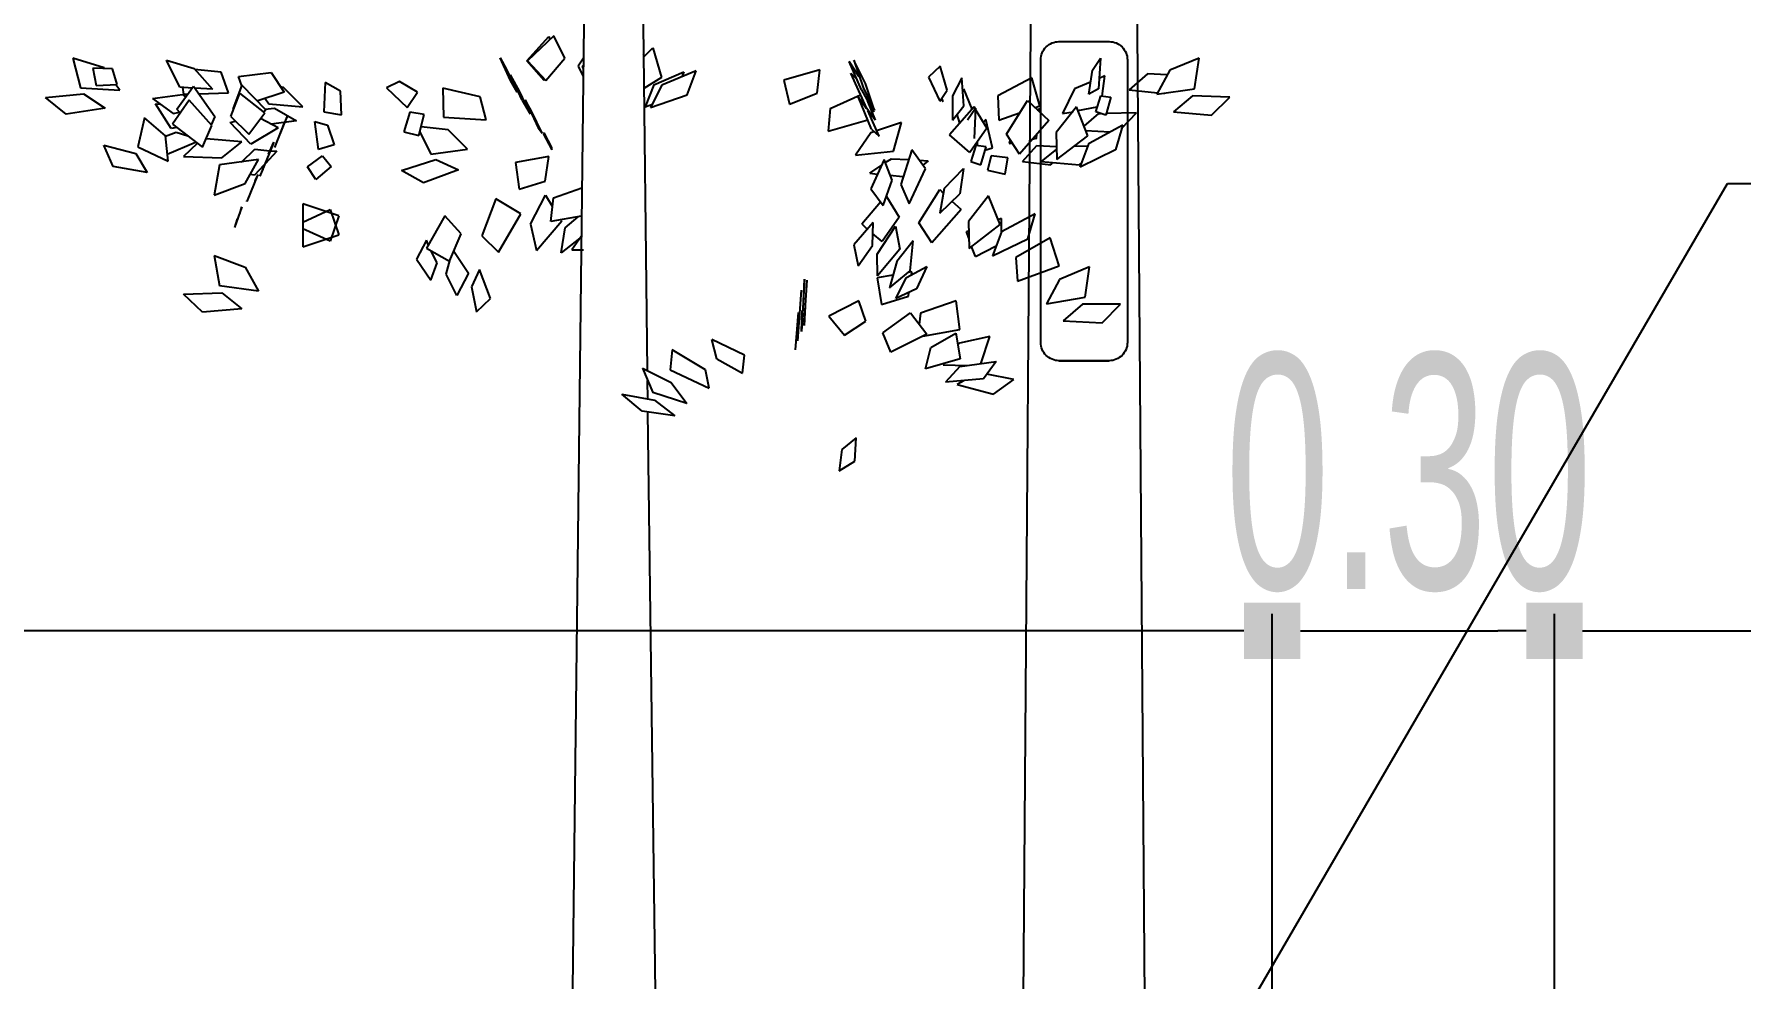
# Model space of a CAD drawing. Header units: millimetres. Extents: x 563079 to 571925, y 2063830 to 2067381.
# Drawn here: x 570791.57 to 570809.71, y 2066919.16 to 2066929.2 of the extents above; entities that cross this region are included whole.
import ezdxf

# ---------------------------------------------------------------- set-up
doc = ezdxf.new("R2010")
doc.units = ezdxf.units.MM
doc.header["$MEASUREMENT"] = 0
for name, color, linetype in [('CONGDOC', 4, 'Continuous'), ('MATCATDUONG', 8, 'Continuous'), ('MC', 7, 'Continuous'), ('SO', 48, 'Continuous')]:
    doc.layers.add(name, color=color, linetype=linetype)
doc.styles.add('CHUKICHTHUOC', font='', dxfattribs={"width": 0.7})
doc.styles.add('TIEUDE', font='', dxfattribs={"width": 0.8})
doc.styles.get('CHUKICHTHUOC').set_extended_font_data('.VnArial NarrowH')
doc.styles.get('TIEUDE').set_extended_font_data('.VnAvantH')
doc.dimstyles.new('DIM3', dxfattribs={"dimscale": 1.2, "dimtxt": 1.2, "dimasz": 0.4, "dimexe": 0, "dimexo": 0, "dimgap": 0.3, "dimtad": 1, "dimzin": 0, "dimdsep": 46, "dimtxsty": 'TIEUDE', "dimblk1": 'BOXFILLED', "dimblk2": 'BOXFILLED', "dimsah": 1, "dimcen": 0.09, "dimdle": 0.8, "dimclrd": 9, "dimclre": 9, "dimclrt": 7, "dimadec": 1, "dimazin": 0, "dimtfac": 1, "dimtmove": 2, "dimatfit": 3, "dimldrblk": 'BOXFILLED', "dimfxl": 1, "dimtolj": 1, "dimtzin": 0, "dimarcsym": 0})
doc.dimstyles.new('TNDH', dxfattribs={"dimscale": 0, "dimtxt": 2.5, "dimasz": 0.6, "dimexe": 0.18, "dimexo": 0.0625, "dimgap": 0.2, "dimtad": 1, "dimlfac": 0.1, "dimzin": 0, "dimdsep": 46, "dimtxsty": 'CHUKICHTHUOC', "dimblk": 'BOXFILLED', "dimcen": 0.09, "dimclrd": 8, "dimclre": 8, "dimclrt": 4, "dimadec": 0, "dimazin": 0, "dimtfac": 1, "dimtofl": 0, "dimtmove": 2, "dimatfit": 3, "dimfxl": 1, "dimtolj": 1, "dimtzin": 0, "dimarcsym": 2})

# ---------------------------------------------------------------- blocks, each defined once
blk = doc.blocks.new('_BoxFilled')
at = {"color": 0, "linetype": 'ByBlock', "lineweight": -2}
blk.add_line((-0.5, 0), (-1, 0), dxfattribs=at)
at = {"color": 0, "linetype": 'ByBlock'}
blk.add_solid([(-0.5, 0.5), (0.5, 0.5), (-0.5, -0.5), (0.5, -0.5)], dxfattribs=at)
blk = doc.blocks.new('*D130')
at = {"layer": 'CONGDOC', "color": 8, "linetype": 'Continuous', "lineweight": -2, "transparency": 16777216}
for p, q in [((570807.726, 2066918.5), (570807.726, 2066923.035)), ((570907.726, 2066918.062), (570907.726, 2066923.035)), ((570808.326, 2066922.855), (570907.126, 2066922.855))]:
    blk.add_line(p, q, dxfattribs=at)
at = {"layer": 'Defpoints', "color": 0, "linetype": 'Continuous', "transparency": 16777216}
for p in [(570907.726, 2066922.855), (570807.726, 2066918.437), (570907.726, 2066917.999)]:
    blk.add_point(p, dxfattribs=at)
at = {"layer": 'CONGDOC', "color": 8, "linetype": 'Continuous', "lineweight": -2, "transparency": 16777216, "xscale": 0.6, "yscale": 0.6, "zscale": 0.6, "rotation": 180}
blk.add_blockref('_BoxFilled', (570807.726, 2066922.855), dxfattribs=at)
at = {"layer": 'CONGDOC', "color": 8, "linetype": 'Continuous', "lineweight": -2, "transparency": 16777216, "xscale": 0.6, "yscale": 0.6, "zscale": 0.6}
blk.add_blockref('_BoxFilled', (570907.726, 2066922.855), dxfattribs=at)
at = {"layer": 'CONGDOC', "color": 4, "linetype": 'Continuous', "transparency": 16777216, "insert": (570857.726, 2066924.331), "char_height": 2.5, "attachment_point": 5, "style": 'CHUKICHTHUOC'}
blk.add_mtext('\\A1;10.00', dxfattribs=at)
blk = doc.blocks.new('*D132')
at = {"layer": 'CONGDOC', "color": 8, "linetype": 'Continuous', "lineweight": -2, "transparency": 16777216}
for p, q in [((570804.726, 2066918.672), (570804.726, 2066923.035)), ((570807.726, 2066918.672), (570807.726, 2066923.035)), ((570805.326, 2066922.855), (570807.126, 2066922.855))]:
    blk.add_line(p, q, dxfattribs=at)
at = {"layer": 'Defpoints', "color": 0, "linetype": 'Continuous', "transparency": 16777216}
for p in [(570807.726, 2066922.855), (570804.726, 2066918.61), (570807.726, 2066918.61)]:
    blk.add_point(p, dxfattribs=at)
at = {"layer": 'CONGDOC', "color": 8, "linetype": 'Continuous', "lineweight": -2, "transparency": 16777216, "xscale": 0.6, "yscale": 0.6, "zscale": 0.6, "rotation": 180}
blk.add_blockref('_BoxFilled', (570804.726, 2066922.855), dxfattribs=at)
at = {"layer": 'CONGDOC', "color": 8, "linetype": 'Continuous', "lineweight": -2, "transparency": 16777216, "xscale": 0.6, "yscale": 0.6, "zscale": 0.6}
blk.add_blockref('_BoxFilled', (570807.726, 2066922.855), dxfattribs=at)
at = {"layer": 'CONGDOC', "color": 4, "linetype": 'Continuous', "transparency": 16777216, "insert": (570806.176, 2066924.532), "char_height": 2.5, "attachment_point": 5, "style": 'CHUKICHTHUOC'}
blk.add_mtext('\\A1;0.30', dxfattribs=at)
blk = doc.blocks.new('DEN3')
at = {"layer": 'MATCATDUONG', "color": 222, "elevation": 1.582}
for points in [[(10945.718, 5254.759), (10945.148, 5329.777, -0.337838), (10960.652, 5350.568), (10973.241, 5353.472), (10972.96, 5354.523), (10959.336, 5351.477, 0.326638), (10943.702, 5330.861), (10943.126, 5254.759)], [(10943.887, 5268.37, -0.414214), (10943.498, 5268.759), (10943.498, 5274.787, -0.414214), (10943.887, 5275.176), (10944.957, 5275.176, -0.414214), (10945.346, 5274.787), (10945.346, 5268.759, -0.414214), (10944.957, 5268.37), (10943.887, 5268.37), (10944.957, 5268.37)]]:
    blk.add_lwpolyline(points, format="xyb", dxfattribs=at)
blk = doc.blocks.new('*D136')
at = {"layer": 'CONGDOC', "color": 8, "linetype": 'Continuous', "lineweight": -2, "transparency": 16777216}
for p, q in [((570747.726, 2066921.384), (570747.726, 2066923.035)), ((570804.726, 2066918.626), (570804.726, 2066923.035)), ((570804.126, 2066922.855), (570748.326, 2066922.855))]:
    blk.add_line(p, q, dxfattribs=at)
at = {"layer": 'Defpoints', "color": 0, "linetype": 'Continuous', "transparency": 16777216}
for p in [(570747.726, 2066922.855), (570747.726, 2066921.321), (570804.726, 2066918.564)]:
    blk.add_point(p, dxfattribs=at)
at = {"layer": 'CONGDOC', "color": 8, "linetype": 'Continuous', "lineweight": -2, "transparency": 16777216, "xscale": 0.6, "yscale": 0.6, "zscale": 0.6, "rotation": 180}
blk.add_blockref('_BoxFilled', (570747.726, 2066922.855), dxfattribs=at)
at = {"layer": 'CONGDOC', "color": 8, "linetype": 'Continuous', "lineweight": -2, "transparency": 16777216, "xscale": 0.6, "yscale": 0.6, "zscale": 0.6}
blk.add_blockref('_BoxFilled', (570804.726, 2066922.855), dxfattribs=at)
at = {"layer": 'CONGDOC', "color": 4, "linetype": 'Continuous', "transparency": 16777216, "insert": (570776.226, 2066924.331), "char_height": 2.5, "attachment_point": 5, "style": 'CHUKICHTHUOC'}
blk.add_mtext('\\A1;5.70', dxfattribs=at)
blk = doc.blocks.new('fasfsfsdf')
at = {"color": 99, "linetype": 'ByBlock'}
for p, q in [((596094.649, 2065615.091), (596094.559, 2065622.848)), ((596093.997, 2065620.861), (596093.831, 2065606.878)), ((596093.365, 2065618.388), (596093.602, 2065618.645)), ((596093.655, 2065618.652), (596093.374, 2065618.385)), ((596093.602, 2065618.645), (596093.612, 2065618.613)), ((596093.769, 2065618.413), (596093.655, 2065618.652)), ((596088.874, 2065618.313), (596088.541, 2065618.413)), ((596088.541, 2065618.413), (596088.622, 2065618.099)), ((596089.678, 2065618.106), (596089.535, 2065618.395)), ((596089.535, 2065618.395), (596089.83, 2065618.306)), ((596093.193, 2065618.178), (596093.084, 2065618.417)), ((596093.084, 2065618.417), (596093.151, 2065618.295)), ((596093.55, 2065618.178), (596093.365, 2065618.388)), ((596093.374, 2065618.385), (596093.569, 2065618.178)), ((596093.569, 2065618.178), (596093.769, 2065618.413)), ((596093.969, 2065618.413), (596093.912, 2065618.328)), ((596094.606, 2065618.424), (596094.706, 2065618.524)), ((596094.616, 2065618.431), (596094.606, 2065618.452)), ((596094.706, 2065618.524), (596094.797, 2065618.21)), ((596096.899, 2065618.217), (596096.794, 2065618.381)), ((596096.923, 2065618.078), (596096.794, 2065618.381)), ((596096.966, 2065618.146), (596096.842, 2065618.395)), ((596096.842, 2065618.395), (596096.942, 2065618.103)), ((596099.378, 2065618.288), (596099.463, 2065618.413)), ((596099.463, 2065618.413), (596099.444, 2065618.088)), ((596100.515, 2065618.413), (596100.201, 2065618.288)), ((596100.462, 2065618.088), (596100.515, 2065618.413)), ((596088.964, 2065618.303), (596088.755, 2065618.31)), ((596088.755, 2065618.31), (596088.788, 2065618.124)), ((596088.879, 2065618.303), (596088.874, 2065618.313)), ((596089.012, 2065618.135), (596088.964, 2065618.303)), ((596089.83, 2065618.306), (596090.025, 2065618.085)), ((596090.116, 2065618.267), (596089.835, 2065618.295)), ((596090.196, 2065618.046), (596090.116, 2065618.267)), ((596090.301, 2065618.22), (596090.648, 2065618.263)), ((596090.339, 2065618.121), (596090.301, 2065618.22)), ((596090.648, 2065618.263), (596090.786, 2065618.053)), ((596093.151, 2065618.295), (596093.265, 2065618.053)), ((596093.293, 2065618.056), (596093.193, 2065618.238)), ((596093.317, 2065617.967), (596093.193, 2065618.238)), ((596093.912, 2065618.328), (596093.964, 2065618.22)), ((596093.959, 2065618.328), (596093.964, 2065618.338)), ((596093.964, 2065618.31), (596093.959, 2065618.328)), ((596094.797, 2065618.21), (596094.611, 2065618.092)), ((596094.716, 2065618.131), (596095.034, 2065618.27)), ((596095.168, 2065618.281), (596094.801, 2065618.128)), ((596095.034, 2065618.27), (596095.015, 2065618.217)), ((596095.072, 2065618.024), (596095.168, 2065618.281)), ((596096.481, 2065618.292), (596096.1, 2065618.181)), ((596096.452, 2065618.042), (596096.481, 2065618.292)), ((596096.98, 2065617.878), (596096.809, 2065618.256)), ((596096.809, 2065618.256), (596096.871, 2065618.196)), ((596097.76, 2065618.328), (596097.637, 2065618.213)), ((596097.637, 2065618.213), (596097.755, 2065617.956)), ((596097.836, 2065618.074), (596097.76, 2065618.328)), ((596097.989, 2065618.206), (596097.893, 2065618.014)), ((596098.012, 2065617.907), (596097.989, 2065618.206)), ((596098.735, 2065618.206), (596098.374, 2065618.014)), ((596098.821, 2065617.907), (596098.735, 2065618.206)), ((596099.34, 2065618.031), (596099.378, 2065618.288)), ((596099.511, 2065618.228), (596099.449, 2065618.199)), ((596099.482, 2065618.01), (596099.511, 2065618.228)), ((596099.963, 2065618.249), (596099.768, 2065618.078)), ((596100.172, 2065618.238), (596099.963, 2065618.249)), ((596100.201, 2065618.288), (596100.063, 2065618.031)), ((596088.251, 2065617.996), (596088.655, 2065618.035)), ((596088.622, 2065618.099), (596089.04, 2065618.074)), ((596088.655, 2065618.035), (596088.883, 2065617.885)), ((596088.788, 2065618.124), (596089.012, 2065618.135)), ((596089.04, 2065618.074), (596088.998, 2065618.131)), ((596089.388, 2065617.985), (596089.706, 2065618.028)), ((596089.645, 2065617.874), (596089.825, 2065618.117)), ((596089.811, 2065618.096), (596089.678, 2065618.106)), ((596089.706, 2065618.028), (596089.74, 2065618.003)), ((596089.721, 2065618.031), (596089.711, 2065618.103)), ((596089.721, 2065618.031), (596089.759, 2065618.031)), ((596089.825, 2065618.117), (596090.049, 2065617.796)), ((596090.025, 2065618.085), (596089.84, 2065618.096)), ((596089.878, 2065618.035), (596090.196, 2065618.046)), ((596090.22, 2065617.796), (596090.315, 2065618.042)), ((596090.339, 2065618.128), (596090.244, 2065617.882)), ((596090.582, 2065617.835), (596090.315, 2065618.042)), ((596090.339, 2065618.128), (596090.591, 2065617.864)), ((596090.786, 2065618.053), (596090.496, 2065617.956)), ((596090.781, 2065618.103), (596090.743, 2065618.11)), ((596090.986, 2065617.896), (596090.781, 2065618.103)), ((596091.224, 2065618.156), (596091.21, 2065617.846)), ((596091.386, 2065618.064), (596091.224, 2065618.156)), ((596091.395, 2065617.814), (596091.386, 2065618.064)), ((596092.014, 2065618.167), (596091.876, 2065618.099)), ((596091.876, 2065618.099), (596092.094, 2065617.892)), ((596092.204, 2065618.053), (596092.014, 2065618.167)), ((596092.094, 2065617.892), (596092.204, 2065618.053)), ((596092.87, 2065618.003), (596092.475, 2065618.096)), ((596092.475, 2065618.096), (596092.48, 2065617.789)), ((596093.265, 2065618.053), (596093.193, 2065618.178)), ((596093.403, 2065617.824), (596093.293, 2065618.056)), ((596093.55, 2065618.178), (596093.555, 2065618.188)), ((596094.716, 2065618.131), (596094.625, 2065617.899)), ((596094.801, 2065618.128), (596094.682, 2065617.889)), ((596094.682, 2065617.889), (596095.072, 2065618.024)), ((596096.1, 2065618.181), (596096.157, 2065617.924)), ((596096.157, 2065617.924), (596096.452, 2065618.042)), ((596096.59, 2065617.878), (596096.913, 2065618.024)), ((596096.923, 2065618.078), (596097.056, 2065617.839)), ((596096.942, 2065618.103), (596097.061, 2065617.857)), ((596097.061, 2065617.857), (596096.966, 2065618.146)), ((596097.755, 2065617.956), (596097.836, 2065618.074)), ((596097.998, 2065618.071), (596098.008, 2065618.088)), ((596098.008, 2065618.088), (596098.098, 2065617.874)), ((596099.187, 2065618.088), (596099.059, 2065617.828)), ((596099.359, 2065618.16), (596099.187, 2065618.088)), ((596099.444, 2065618.088), (596099.34, 2065618.031)), ((596099.768, 2065618.078), (596100.072, 2065618.046)), ((596100.063, 2065618.031), (596100.462, 2065618.088)), ((596100.139, 2065618.042), (596100.148, 2065618.042)), ((596100.148, 2065618.042), (596100.148, 2065618.042)), ((596088.47, 2065617.821), (596088.251, 2065617.996)), ((596088.883, 2065617.885), (596088.47, 2065617.821)), ((596089.388, 2065617.985), (596089.606, 2065617.828)), ((596089.587, 2065617.667), (596089.421, 2065617.928)), ((596089.421, 2065617.928), (596089.469, 2065617.924)), ((596089.778, 2065617.967), (596089.602, 2065617.714)), ((596089.606, 2065617.828), (596089.673, 2065617.839)), ((596089.683, 2065617.832), (596089.645, 2065617.874)), ((596090.02, 2065617.7), (596089.778, 2065617.967)), ((596090.249, 2065617.871), (596090.244, 2065617.882)), ((596090.41, 2065617.607), (596090.582, 2065617.835)), ((596090.591, 2065617.864), (596090.572, 2065617.839)), ((596090.582, 2065617.871), (596090.686, 2065617.882)), ((596090.586, 2065617.985), (596090.625, 2065617.928)), ((596090.625, 2065617.928), (596090.986, 2065617.896)), ((596090.686, 2065617.882), (596090.919, 2065617.75)), ((596091.21, 2065617.846), (596091.395, 2065617.814)), ((596092.123, 2065617.839), (596092.061, 2065617.632)), ((596092.275, 2065617.817), (596092.123, 2065617.839)), ((596092.936, 2065617.76), (596092.87, 2065618.003)), ((596093.317, 2065617.967), (596093.403, 2065617.824)), ((596093.417, 2065617.853), (596093.35, 2065617.971)), ((596093.35, 2065617.971), (596093.488, 2065617.675)), ((596093.531, 2065617.618), (596093.417, 2065617.853)), ((596094.625, 2065617.899), (596094.701, 2065617.924)), ((596096.59, 2065617.878), (596096.571, 2065617.639)), ((596097.032, 2065617.66), (596096.89, 2065618.006)), ((596096.89, 2065618.006), (596096.975, 2065617.882)), ((596097.07, 2065617.757), (596096.98, 2065617.878)), ((596096.985, 2065617.964), (596097.07, 2065617.757)), ((596097.113, 2065617.585), (596096.99, 2065617.86)), ((596096.994, 2065617.949), (596096.994, 2065617.939)), ((596097.056, 2065617.839), (596097.009, 2065617.953)), ((596097.793, 2065617.949), (596097.77, 2065617.981)), ((596097.793, 2065617.949), (596097.779, 2065617.992)), ((596098.122, 2065617.899), (596097.86, 2065617.6)), ((596097.893, 2065618.014), (596097.893, 2065617.757)), ((596097.893, 2065617.757), (596098.012, 2065617.907)), ((596098.05, 2065617.76), (596098.136, 2065617.885)), ((596098.131, 2065617.878), (596098.122, 2065617.899)), ((596098.136, 2065617.885), (596098.122, 2065617.56)), ((596098.131, 2065617.874), (596098.255, 2065617.671)), ((596098.374, 2065618.014), (596098.383, 2065617.757)), ((596098.464, 2065617.607), (596098.688, 2065617.964)), ((596098.688, 2065617.964), (596098.916, 2065617.753)), ((596098.769, 2065617.889), (596098.821, 2065617.907)), ((596098.788, 2065617.864), (596098.826, 2065617.885)), ((596098.826, 2065617.885), (596098.816, 2065617.839)), ((596099.211, 2065617.896), (596098.992, 2065617.625)), ((596099.059, 2065617.828), (596099.173, 2065617.846)), ((596099.33, 2065617.589), (596099.211, 2065617.896)), ((596099.225, 2065617.857), (596099.43, 2065617.896)), ((596099.416, 2065617.846), (596099.468, 2065618.014)), ((596099.52, 2065617.81), (596099.416, 2065617.846)), ((596099.468, 2065618.014), (596099.573, 2065617.999)), ((596099.573, 2065617.999), (596099.52, 2065617.81)), ((596100.443, 2065618.014), (596100.239, 2065617.846)), ((596100.239, 2065617.846), (596100.643, 2065617.81)), ((596100.838, 2065617.999), (596100.443, 2065618.014)), ((596100.643, 2065617.81), (596100.838, 2065617.999)), ((596089.302, 2065617.782), (596089.231, 2065617.471)), ((596089.526, 2065617.589), (596089.302, 2065617.782)), ((596089.645, 2065617.678), (596089.587, 2065617.667)), ((596089.602, 2065617.714), (596089.92, 2065617.468)), ((596089.92, 2065617.468), (596090.02, 2065617.7)), ((596090.049, 2065617.796), (596090.011, 2065617.707)), ((596090.215, 2065617.732), (596090.268, 2065617.746)), ((596090.434, 2065617.5), (596090.215, 2065617.732)), ((596090.22, 2065617.796), (596090.41, 2065617.607)), ((596090.724, 2065617.675), (596090.434, 2065617.5)), ((596090.724, 2065617.675), (596090.534, 2065617.775)), ((596090.919, 2065617.75), (596090.648, 2065617.714)), ((596090.786, 2065617.728), (596090.686, 2065617.464)), ((596090.72, 2065617.546), (596090.82, 2065617.792)), ((596090.82, 2065617.792), (596090.786, 2065617.728)), ((596091.114, 2065617.742), (596091.248, 2065617.703)), ((596091.153, 2065617.443), (596091.114, 2065617.742)), ((596091.248, 2065617.703), (596091.319, 2065617.493)), ((596092.218, 2065617.593), (596092.275, 2065617.817)), ((596092.532, 2065617.653), (596092.242, 2065617.685)), ((596092.48, 2065617.789), (596092.936, 2065617.76)), ((596092.737, 2065617.446), (596092.532, 2065617.653)), ((596093.488, 2065617.675), (596093.531, 2065617.618)), ((596096.571, 2065617.639), (596096.99, 2065617.76)), ((596097.023, 2065617.785), (596097.013, 2065617.828)), ((596097.032, 2065617.66), (596097.113, 2065617.585)), ((596097.351, 2065617.732), (596097.085, 2065617.643)), ((596097.265, 2065617.425), (596097.351, 2065617.732)), ((596097.97, 2065617.725), (596097.941, 2065617.817)), ((596098.255, 2065617.671), (596098.074, 2065617.411)), ((596098.245, 2065617.764), (596098.217, 2065617.732)), ((596098.317, 2065617.461), (596098.245, 2065617.764)), ((596098.383, 2065617.757), (596098.602, 2065617.832)), ((596098.916, 2065617.753), (596098.602, 2065617.396)), ((596099.444, 2065617.828), (596099.287, 2065617.692)), ((596099.344, 2065617.51), (596099.701, 2065617.707)), ((596099.444, 2065617.828), (596099.463, 2065617.828)), ((596099.849, 2065617.832), (596099.525, 2065617.828)), ((596099.701, 2065617.707), (596099.625, 2065617.439)), ((596099.687, 2065617.667), (596099.849, 2065617.832)), ((596088.869, 2065617.489), (596089.212, 2065617.403)), ((596088.969, 2065617.264), (596088.869, 2065617.489)), ((596089.231, 2065617.471), (596089.554, 2065617.321)), ((596089.64, 2065617.625), (596089.526, 2065617.582)), ((596089.554, 2065617.321), (596089.526, 2065617.589)), ((596089.545, 2065617.393), (596089.844, 2065617.521)), ((596089.763, 2065617.585), (596089.64, 2065617.625)), ((596089.863, 2065617.507), (596089.716, 2065617.371)), ((596090.339, 2065617.525), (596089.959, 2065617.557)), ((596090.125, 2065617.357), (596090.339, 2065617.525)), ((596090.677, 2065617.521), (596090.529, 2065617.161)), ((596090.62, 2065617.396), (596090.677, 2065617.521)), ((596091.319, 2065617.493), (596091.153, 2065617.443)), ((596092.061, 2065617.632), (596092.218, 2065617.593)), ((596092.228, 2065617.632), (596092.347, 2065617.396)), ((596093.55, 2065617.621), (596093.541, 2065617.614)), ((596093.541, 2065617.614), (596093.631, 2065617.439)), ((596093.631, 2065617.464), (596093.55, 2065617.621)), ((596097.023, 2065617.621), (596096.861, 2065617.382)), ((596097.056, 2065617.632), (596097.023, 2065617.621)), ((596098.074, 2065617.411), (596097.86, 2065617.6)), ((596098.141, 2065617.486), (596098.088, 2065617.318)), ((596098.25, 2065617.471), (596098.141, 2065617.486)), ((596098.155, 2065617.525), (596098.155, 2065617.482)), ((596098.193, 2065617.282), (596098.25, 2065617.471)), ((596098.602, 2065617.396), (596098.464, 2065617.607)), ((596098.502, 2065617.539), (596098.493, 2065617.507)), ((596098.493, 2065617.507), (596098.521, 2065617.51)), ((596098.635, 2065617.318), (596098.788, 2065617.486)), ((596098.783, 2065617.56), (596098.735, 2065617.55)), ((596098.783, 2065617.56), (596098.788, 2065617.607)), ((596098.788, 2065617.486), (596098.997, 2065617.475)), ((596098.992, 2065617.625), (596099.002, 2065617.336)), ((596099.002, 2065617.336), (596099.33, 2065617.589)), ((596099.33, 2065617.475), (596099.187, 2065617.478)), ((596099.249, 2065617.257), (596099.344, 2065617.51)), ((596099.306, 2065617.646), (596099.568, 2065617.632)), ((596089.212, 2065617.403), (596089.331, 2065617.2)), ((596089.716, 2065617.371), (596090.125, 2065617.357)), ((596090.515, 2065617.336), (596090.101, 2065617.282)), ((596090.334, 2065617.311), (596090.477, 2065617.446)), ((596090.372, 2065617.082), (596090.515, 2065617.336)), ((596090.477, 2065617.446), (596090.634, 2065617.428)), ((596090.71, 2065617.425), (596090.586, 2065617.293)), ((596090.634, 2065617.428), (596090.639, 2065617.428)), ((596090.639, 2065617.428), (596090.71, 2065617.425)), ((596091.034, 2065617.261), (596091.195, 2065617.375)), ((596091.195, 2065617.375), (596091.286, 2065617.264)), ((596092.033, 2065617.221), (596092.399, 2065617.336)), ((596092.347, 2065617.396), (596092.737, 2065617.446)), ((596092.399, 2065617.336), (596092.642, 2065617.229)), ((596093.602, 2065617.368), (596093.246, 2065617.304)), ((596093.246, 2065617.304), (596093.284, 2065617.022)), ((596093.56, 2065617.107), (596093.602, 2065617.368)), ((596093.631, 2065617.439), (596093.631, 2065617.464)), ((596096.861, 2065617.382), (596097.265, 2065617.425)), ((596097.166, 2065617.339), (596097.023, 2065617.025)), ((596097.251, 2065617.118), (596097.166, 2065617.339)), ((596097.175, 2065617.304), (596097.242, 2065617.346)), ((596097.242, 2065617.346), (596097.422, 2065617.336)), ((596097.46, 2065617.439), (596097.342, 2065617.072)), ((596097.603, 2065617.239), (596097.46, 2065617.439)), ((596097.537, 2065617.329), (596097.632, 2065617.325)), ((596097.632, 2065617.325), (596097.575, 2065617.279)), ((596098.088, 2065617.318), (596098.193, 2065617.282)), ((596098.236, 2065617.436), (596098.317, 2065617.461)), ((596098.302, 2065617.378), (596098.264, 2065617.225)), ((596098.479, 2065617.357), (596098.302, 2065617.378)), ((596098.45, 2065617.182), (596098.479, 2065617.357)), ((596098.635, 2065617.318), (596098.935, 2065617.282)), ((596098.997, 2065617.446), (596098.835, 2065617.318)), ((596098.835, 2065617.318), (596099.24, 2065617.282)), ((596098.949, 2065617.307), (596098.935, 2065617.282)), ((596099.24, 2065617.282), (596099.268, 2065617.307)), ((596099.625, 2065617.439), (596099.249, 2065617.257)), ((596089.331, 2065617.2), (596088.969, 2065617.264)), ((596090.101, 2065617.282), (596090.044, 2065616.957)), ((596090.506, 2065617.179), (596090.391, 2065616.89)), ((596090.472, 2065617.172), (596090.425, 2065617.179)), ((596090.572, 2065617.279), (596090.472, 2065617.172)), ((596090.506, 2065617.179), (596090.477, 2065617.111)), ((596090.529, 2065617.161), (596090.563, 2065617.232)), ((596091.124, 2065617.125), (596091.034, 2065617.261)), ((596091.286, 2065617.264), (596091.124, 2065617.125)), ((596092.27, 2065617.089), (596092.033, 2065617.221)), ((596092.642, 2065617.229), (596092.27, 2065617.089)), ((596097.013, 2065617.193), (596097.132, 2065617.275)), ((596097.013, 2065617.193), (596097.094, 2065617.182)), ((596097.156, 2065616.85), (596097.251, 2065617.118)), ((596097.365, 2065617.154), (596097.227, 2065617.168)), ((596097.432, 2065616.865), (596097.603, 2065617.239)), ((596097.803, 2065617.029), (596098.008, 2065617.243)), ((596098.008, 2065617.243), (596097.97, 2065616.972)), ((596098.264, 2065617.225), (596098.45, 2065617.182)), ((596090.044, 2065616.957), (596090.372, 2065617.082)), ((596093.284, 2065617.022), (596093.56, 2065617.107)), ((596093.407, 2065616.651), (596093.564, 2065616.957)), ((596093.564, 2065616.957), (596093.636, 2065616.84)), ((596093.621, 2065616.679), (596093.65, 2065616.929)), ((596093.65, 2065616.929), (596093.95, 2065617.036)), ((596097.023, 2065617.025), (596097.156, 2065616.85)), ((596097.189, 2065616.943), (596097.323, 2065616.726)), ((596097.342, 2065617.072), (596097.432, 2065616.865)), ((596097.532, 2065616.665), (596097.755, 2065617.018)), ((596097.803, 2065617.029), (596097.755, 2065616.768)), ((596097.755, 2065617.018), (596097.793, 2065616.979)), ((596097.755, 2065616.768), (596097.97, 2065616.972)), ((596098.274, 2065616.95), (596098.06, 2065616.679)), ((596098.398, 2065616.647), (596098.274, 2065616.95)), ((596090.339, 2065616.833), (596090.258, 2065616.615)), ((596090.315, 2065616.761), (596090.339, 2065616.833)), ((596090.391, 2065616.89), (596090.391, 2065616.897)), ((596091.367, 2065616.74), (596090.986, 2065616.868)), ((596090.986, 2065616.868), (596090.986, 2065616.408)), ((596090.986, 2065616.672), (596091.276, 2065616.808)), ((596091.276, 2065616.808), (596091.367, 2065616.536)), ((596093.036, 2065616.918), (596092.889, 2065616.526)), ((596093.303, 2065616.761), (596093.036, 2065616.918)), ((596093.065, 2065616.351), (596093.303, 2065616.761)), ((596096.928, 2065616.654), (596097.127, 2065616.886)), ((596097.984, 2065616.808), (596097.67, 2065616.451)), ((596097.984, 2065616.808), (596097.889, 2065616.893)), ((596098.769, 2065616.761), (596098.412, 2065616.569)), ((596098.693, 2065616.494), (596098.769, 2065616.761)), ((596090.287, 2065616.708), (596090.258, 2065616.615)), ((596091.276, 2065616.469), (596090.986, 2065616.601)), ((596091.367, 2065616.74), (596091.276, 2065616.469)), ((596092.494, 2065616.74), (596092.299, 2065616.394)), ((596092.67, 2065616.547), (596092.494, 2065616.74)), ((596093.407, 2065616.651), (596093.469, 2065616.372)), ((596093.469, 2065616.372), (596093.74, 2065616.686)), ((596093.945, 2065616.736), (596093.621, 2065616.679)), ((596093.74, 2065616.686), (596093.731, 2065616.697)), ((596093.731, 2065616.347), (596093.774, 2065616.611)), ((596093.774, 2065616.611), (596093.912, 2065616.729)), ((596097.047, 2065616.668), (596096.842, 2065616.429)), ((596096.928, 2065616.654), (596096.985, 2065616.597)), ((596097.042, 2065616.422), (596097.047, 2065616.668)), ((596097.089, 2065616.333), (596097.284, 2065616.629)), ((596097.323, 2065616.726), (596097.142, 2065616.465)), ((596097.284, 2065616.629), (596097.332, 2065616.383)), ((596097.67, 2065616.451), (596097.532, 2065616.665)), ((596098.041, 2065616.572), (596098.06, 2065616.579)), ((596098.065, 2065616.501), (596098.041, 2065616.572)), ((596098.06, 2065616.679), (596098.069, 2065616.39)), ((596098.069, 2065616.39), (596098.398, 2065616.647)), ((596098.412, 2065616.569), (596098.317, 2065616.315)), ((596098.412, 2065616.711), (596098.374, 2065616.697)), ((596098.412, 2065616.569), (596098.412, 2065616.711)), ((596090.986, 2065616.408), (596091.367, 2065616.536)), ((596092.299, 2065616.479), (596092.194, 2065616.28)), ((596092.318, 2065616.433), (596092.299, 2065616.479)), ((596092.299, 2065616.394), (596092.546, 2065616.258)), ((596092.546, 2065616.258), (596092.67, 2065616.547)), ((596092.889, 2065616.526), (596093.065, 2065616.351)), ((596093.931, 2065616.501), (596093.731, 2065616.347)), ((596093.945, 2065616.519), (596093.845, 2065616.379)), ((596096.842, 2065616.429), (596096.89, 2065616.208)), ((596096.89, 2065616.208), (596097.042, 2065616.422)), ((596097.142, 2065616.465), (596097.042, 2065616.551)), ((596097.332, 2065616.383), (596097.094, 2065616.101)), ((596097.475, 2065616.472), (596097.299, 2065616.255)), ((596097.441, 2065616.155), (596097.475, 2065616.472)), ((596098.136, 2065616.305), (596098.093, 2065616.412)), ((596098.136, 2065616.305), (596098.35, 2065616.415)), ((596098.317, 2065616.315), (596098.693, 2065616.494)), ((596098.93, 2065616.504), (596098.564, 2065616.297)), ((596099.026, 2065616.208), (596098.93, 2065616.504)), ((596090.044, 2065616.319), (596090.101, 2065615.994)), ((596090.044, 2065616.319), (596090.372, 2065616.194)), ((596092.194, 2065616.28), (596092.347, 2065616.055)), ((596092.347, 2065616.055), (596092.413, 2065616.24)), ((596092.413, 2065616.24), (596092.351, 2065616.362)), ((596092.508, 2065616.119), (596092.551, 2065616.276)), ((596092.589, 2065616.365), (596092.746, 2065616.13)), ((596093.845, 2065616.379), (596093.945, 2065616.376)), ((596093.945, 2065616.376), (596093.954, 2065616.376)), ((596093.954, 2065616.376), (596093.969, 2065616.376)), ((596097.094, 2065616.101), (596097.089, 2065616.333)), ((596097.299, 2065616.255), (596097.223, 2065615.973)), ((596098.564, 2065616.297), (596098.583, 2065616.044)), ((596098.583, 2065616.044), (596099.026, 2065616.208)), ((596090.372, 2065616.194), (596090.515, 2065615.937)), ((596092.623, 2065615.891), (596092.508, 2065616.119)), ((596092.746, 2065616.13), (596092.623, 2065615.891)), ((596092.865, 2065616.169), (596092.779, 2065615.983)), ((596092.979, 2065615.862), (596092.865, 2065616.169)), ((596096.319, 2065616.066), (596096.285, 2065615.509)), ((596096.309, 2065615.83), (596096.319, 2065616.066)), ((596096.314, 2065615.573), (596096.347, 2065616.055)), ((596097.256, 2065616.108), (596097.089, 2065616.08)), ((596097.089, 2065616.08), (596097.137, 2065615.798)), ((596097.223, 2065615.973), (596097.441, 2065616.155)), ((596097.289, 2065615.862), (596097.403, 2065616.083)), ((596097.403, 2065616.083), (596097.617, 2065616.201)), ((596097.46, 2065616.144), (596097.418, 2065616.137)), ((596097.456, 2065616.112), (596097.46, 2065616.144)), ((596097.617, 2065616.201), (596097.508, 2065615.962)), ((596099.03, 2065616.062), (596098.892, 2065615.805)), ((596099.349, 2065616.198), (596099.03, 2065616.062)), ((596099.301, 2065615.873), (596099.349, 2065616.198)), ((596089.716, 2065615.905), (596090.125, 2065615.919)), ((596089.92, 2065615.716), (596089.716, 2065615.905)), ((596090.515, 2065615.937), (596090.101, 2065615.994)), ((596090.125, 2065615.919), (596090.339, 2065615.752)), ((596092.779, 2065615.983), (596092.832, 2065615.719)), ((596092.832, 2065615.719), (596092.979, 2065615.862)), ((596096.247, 2065615.409), (596096.285, 2065615.948)), ((596097.137, 2065615.798), (596097.422, 2065615.884)), ((596097.508, 2065615.962), (596097.289, 2065615.862)), ((596097.422, 2065615.884), (596097.427, 2065615.923)), ((596098.892, 2065615.805), (596099.301, 2065615.873)), ((596090.339, 2065615.752), (596089.92, 2065615.716)), ((596096.252, 2065615.712), (596096.219, 2065615.313)), ((596096.285, 2065615.509), (596096.295, 2065615.734)), ((596096.324, 2065615.78), (596096.314, 2065615.573)), ((596096.894, 2065615.834), (596096.576, 2065615.673)), ((596096.576, 2065615.673), (596096.742, 2065615.47)), ((596096.971, 2065615.62), (596096.894, 2065615.834)), ((596097.151, 2065615.495), (596097.446, 2065615.709)), ((596097.446, 2065615.709), (596097.617, 2065615.48)), ((596097.551, 2065615.705), (596097.537, 2065615.584)), ((596097.931, 2065615.837), (596097.551, 2065615.705)), ((596097.97, 2065615.53), (596097.931, 2065615.837)), ((596099.273, 2065615.801), (596099.068, 2065615.623)), ((596099.677, 2065615.801), (596099.273, 2065615.801)), ((596099.482, 2065615.602), (596099.677, 2065615.801)), ((596096.742, 2065615.47), (596096.971, 2065615.62)), ((596097.237, 2065615.291), (596097.151, 2065615.495)), ((596097.617, 2065615.48), (596097.237, 2065615.291)), ((596097.575, 2065615.459), (596097.97, 2065615.53)), ((596097.66, 2065615.341), (596097.927, 2065615.491)), ((596097.927, 2065615.491), (596097.974, 2065615.22)), ((596099.068, 2065615.623), (596099.482, 2065615.602)), ((596094.911, 2065615.316), (596094.892, 2065615.102)), ((596095.267, 2065615.102), (596094.911, 2065615.316)), ((596095.386, 2065615.22), (596095.334, 2065615.423)), ((596095.681, 2065615.259), (596095.334, 2065615.423)), ((596097.603, 2065615.113), (596097.66, 2065615.341)), ((596097.965, 2065615.384), (596097.946, 2065615.363)), ((596098.288, 2065615.455), (596097.965, 2065615.384)), ((596098.193, 2065615.166), (596098.288, 2065615.455)), ((596094.597, 2065615.12), (596094.706, 2065614.863)), ((596094.597, 2065615.12), (596094.901, 2065614.967)), ((596095.386, 2065615.22), (596095.658, 2065615.067)), ((596095.658, 2065615.067), (596095.681, 2065615.259)), ((596097.974, 2065615.22), (596097.603, 2065615.113)), ((596097.803, 2065615.17), (596097.793, 2065615.156)), ((596097.793, 2065615.156), (596098.046, 2065615.149)), ((596097.97, 2065615.138), (596097.817, 2065614.97)), ((596097.97, 2065615.138), (596098.355, 2065615.191)), ((596098.355, 2065615.191), (596098.222, 2065615.006)), ((596094.654, 2065614.792), (596094.649, 2065614.988)), ((596094.892, 2065615.102), (596095.306, 2065614.906)), ((596094.901, 2065614.967), (596095.068, 2065614.745)), ((596095.306, 2065614.906), (596095.267, 2065615.102)), ((596098.222, 2065615.006), (596097.817, 2065614.97)), ((596098.012, 2065614.984), (596097.941, 2065614.945)), ((596097.941, 2065614.945), (596098.326, 2065614.842)), ((596098.545, 2065614.999), (596098.255, 2065615.056)), ((596098.326, 2065614.842), (596098.545, 2065614.999)), ((596094.592, 2065614.663), (596094.378, 2065614.845)), ((596094.378, 2065614.845), (596094.725, 2065614.781)), ((596095.068, 2065614.745), (596094.706, 2065614.863)), ((596094.725, 2065614.781), (596094.939, 2065614.613)), ((596094.939, 2065614.613), (596094.592, 2065614.663)), ((596094.654, 2065614.653), (596094.644, 2065614.653)), ((596094.754, 2065606.878), (596094.654, 2065614.653)), ((596096.714, 2065614.257), (596096.685, 2065614.028)), ((596096.866, 2065614.378), (596096.714, 2065614.257)), ((596096.852, 2065614.132), (596096.866, 2065614.378)), ((596096.685, 2065614.028), (596096.852, 2065614.132))]:
    blk.add_line(p, q, dxfattribs=at)

msp = doc.modelspace()

# ---------------------------------------------------------------- block references
at = {"layer": 'MATCATDUONG', "color": 30, "xscale": 0.4983398430049419, "yscale": 0.4983398430049419, "zscale": 0.4983398430049419}
msp.add_blockref('DEN3', (565348.6849, 2064300.28649, -0.78845), dxfattribs=at)
at = {"layer": 'SO', "color": 4}
msp.add_blockref('fasfsfsdf', (-25296.56348, 1310.52598), dxfattribs=at)

# ---------------------------------------------------------------- dimensions: what is measured, and where the dimension line sits
at = {"layer": 'CONGDOC', "linetype": 'Continuous'}
dim = msp.add_linear_dim(base=(570807.72639, 2066922.85473), p1=(570804.72639, 2066918.60988), p2=(570807.72639, 2066918.60988), dimstyle='TNDH', override={"dimscale": 1}, dxfattribs=at)
dim.commit()
dim.dimension.update_dxf_attribs({"geometry": '*D132', "text_midpoint": (570806.17605, 2066924.53217), "dimtype": 160})
for base, p1, p2, picture, middle in [((570747.72639, 2066922.85473), (570804.72639, 2066918.56357), (570747.72639, 2066921.32126), '*D136', (570776.22639, 2066924.33116)), ((570907.72639, 2066922.85473), (570807.72639, 2066918.43707), (570907.72639, 2066917.99947), '*D130', (570857.72639, 2066924.33116))]:
    dim = msp.add_linear_dim(base=base, p1=p1, p2=p2, dimstyle='TNDH', override={"dimscale": 1}, dxfattribs=at)
    dim.commit()
    dim.dimension.update_dxf_attribs({"geometry": picture, "text_midpoint": middle})

# ---------------------------------------------------------------- leaders
at = {"layer": 'MC', "color": 9}
msp.add_leader([(570799.72639, 2066910.69812), (570809.56538, 2066927.60714), (570827.15322, 2066927.60714)], dimstyle='DIM3', override={"dimasz": 1.5, "dimgap": 0.3, "dimtad": 0}, dxfattribs=at)

doc.saveas('drawing.dxf')
